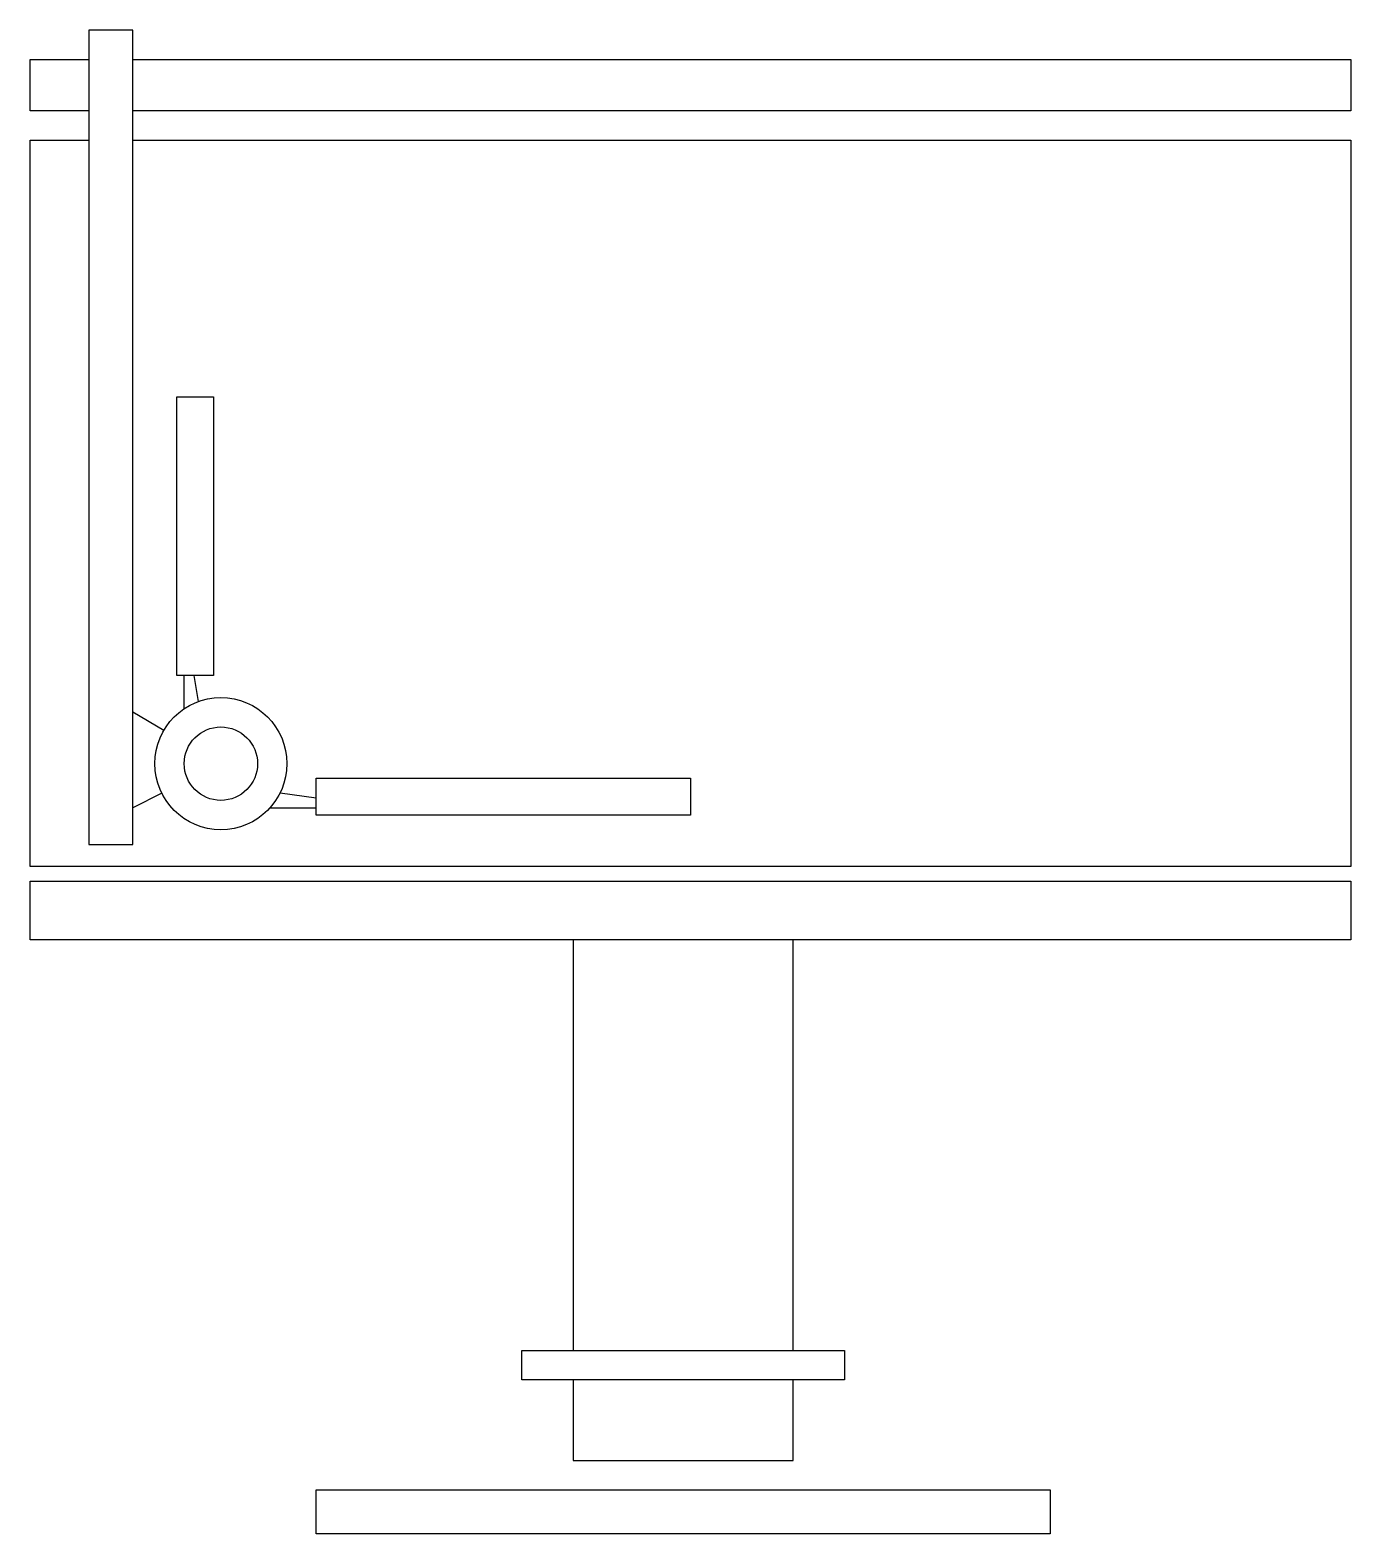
# Model space of a CAD drawing. Extents: x -139 to 41, y 0 to 205.
import ezdxf

# ---------------------------------------------------------------- set-up
doc = ezdxf.new("R2010")
doc.units = 0
doc.header["$LTSCALE"] = 25
doc.header["$MEASUREMENT"] = 0
doc.layers.get('0').update_dxf_attribs({"linetype": 'CONTINUOUS'})

msp = doc.modelspace()

# ---------------------------------------------------------------- linework, layer by layer
at = {"color": 0, "linetype": 'ByBlock'}
for p, q in [((-139, 201), (-131, 201)), ((-139, 194), (-139, 201)), ((-125, 201), (41, 201)), ((41, 201), (41, 194)), ((-131, 194), (-139, 194)), ((41, 194), (-125, 194)), ((-139, 190), (-131, 190)), ((-139, 91), (-139, 190)), ((-125, 190), (41, 190)), ((41, 190), (41, 91)), ((-118, 112.48), (-118, 117)), ((-116.67, 117), (-116.08, 113.46)), ((-120.77, 109.53), (-125, 112)), ((-121.05, 100.98), (-125, 99)), ((-100, 100.29), (-104.94, 100.99)), ((-106.29, 99), (-100, 99)), ((41, 91), (-139, 91)), ((-65, 81), (-65, 25)), ((-35, 25), (-35, 81)), ((-65, 21), (-65, 10)), ((-35, 10), (-35, 21)), ((-65, 10), (-35, 10))]:
    msp.add_line(p, q, dxfattribs=at)
for points in [[(-125, 94), (-125, 205), (-131, 205), (-131, 94)], [(-119, 117), (-119, 155), (-114, 155), (-114, 117)], [(-100, 103), (-49, 103), (-49, 98), (-100, 98)], [(-139, 81), (-139, 89), (41, 89), (41, 81)], [(-72, 21), (-72, 25), (-28, 25), (-28, 21)], [(-100, 0), (-100, 6), (0, 6), (0, 0)]]:
    msp.add_lwpolyline(points, close=True, dxfattribs=at)
for radius in [9, 5]:
    msp.add_circle((-113, 105), radius, dxfattribs=at)

doc.saveas('drawing.dxf')
